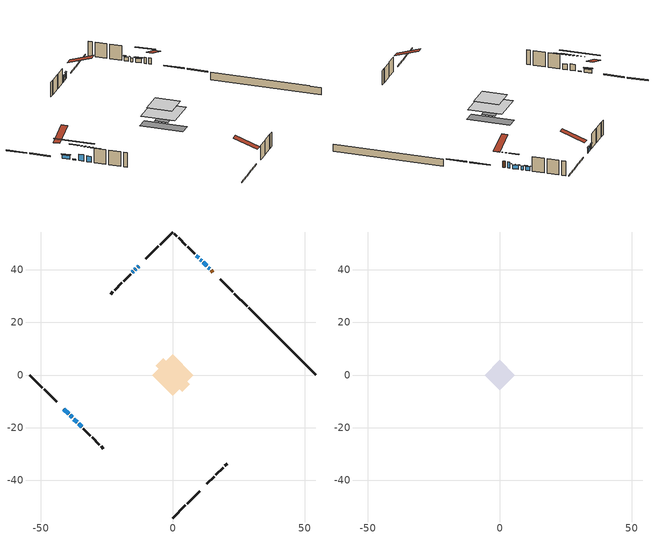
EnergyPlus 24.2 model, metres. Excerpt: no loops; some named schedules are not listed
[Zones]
conditioned space
 floor outside (Floor1 construction): -3.05,0 0,3.05 3.05,0 0,-3.05 z0.61
 floor adiabatic (AdiabaticFloorConstruction): -7.83,0 0,7.83 7.83,0 0,-7.83 z3.05
 floor foundation (Slab1 construction): -6.36,3.52 -3.52,6.36 6.36,-3.52 3.52,-6.36 z-1.83
 wall outside (RimJoist1 construction): 0,-54.26 4.77,-49.5 / -54.26,0 -49.5,-4.77 / 0,54.26 -4.77,49.5 / 28.18,26.09 23.41,30.86 z0.61:0.91
 wall outside (RimJoist2 construction): 5.43,-48.84 10.19,-44.07 / -48.84,-5.43 -44.07,-10.19 / -5.43,48.84 -10.19,44.07 / 22.75,31.51 17.98,36.28 z0.61:0.91
 wall outside (AdiabaticWallConstruction 1): 15.19,39.08 14.61,39.66 z0.61:2.64
 wall outside (AdiabaticWallConstruction): 13.95,40.31 13.52,40.74 z0.61:2.64; 12.86,41.4 11.57,42.69 / 9.83,44.44 8.96,45.3 z0.61:1.96; -12.99,41.28 -13.31,40.95 / -14.98,39.28 -15.31,38.96 z0.61:2.39; -41.28,-12.99 -39.55,-14.71 / 10.91,43.35 10.48,43.78 / -13.97,40.3 -14.33,39.94 z0.61:1.83; -38.9,-15.37 -38.17,-16.09 z0.61:0.86; -37.52,-16.75 -36.33,-17.93 z0.61:2.74; -35.68,-18.59 -34.6,-19.67 z0.61:2.52
 wall outside (Wall1 construction): 12.99,-41.28 15.69,-38.57 / -33.94,-20.32 -31.24,-23.03 / -15.97,38.3 -18.67,35.59 / 8.31,45.96 5.6,48.66 z0.61:5.49
 wall outside (Wall2 construction): 16.35,-37.92 19.09,-35.17 / -30.58,-23.69 -27.84,-26.43 / -19.33,34.94 -22.07,32.2 / 4.95,49.32 2.2,52.06 z0.61:5.49
 wall outside (Wall3 construction): 19.75,-34.52 20.64,-33.63 / -27.18,-27.08 -26.29,-27.97 / -22.72,31.54 -23.61,30.65 / 1.55,52.72 0.66,53.61 z0.61:5.49
 wall foundation (FoundationWall1 construction): 28.83,25.43,-1.83 28.83,25.43,0.61 51.72,2.54,0.61 51.72,2.54,0.54 54.26,0,0.54 54.26,0,-1.83
 window (WindowConstruction): 13.95,40.31 13.52,40.74 z0.61:2.64
 window (WindowConstruction 7): 12.86,41.4 11.57,42.69 z0.61:1.96
 window (WindowConstruction 8): -12.99,41.28 -13.31,40.95 z0.61:2.39
 window (WindowConstruction 9): -41.28,-12.99 -39.55,-14.71 z0.61:1.83
 window (WindowConstruction 10): -38.9,-15.37 -38.17,-16.09 z0.61:0.86
 window (WindowConstruction 1): 10.91,43.35 10.48,43.78 z0.61:1.83
 window (WindowConstruction 2): 9.83,44.44 8.96,45.3 z0.61:1.96
 window (WindowConstruction 3): -13.97,40.3 -14.33,39.94 z0.61:1.83
 window (WindowConstruction 4): -14.98,39.28 -15.31,38.96 z0.61:2.39
 window (WindowConstruction 5): -37.52,-16.75 -36.33,-17.93 z0.61:2.74
 window (WindowConstruction 6): -35.67,-18.59 -34.6,-19.67 z0.61:2.51
 door (Door): 15.19,39.08 14.61,39.66 z0.61:2.64
 ceiling adiabatic (AdiabaticFloorConstruction): 0,-7.83 7.83,0 0,7.83 -7.83,0 z3.05
attic - vented
 floor to conditioned space (Floor2 construction Reversed): -5.77,0 0,5.77 5.77,0 0,-5.77 z5.49
 roof outside (Roof1 construction): 12.33,-41.93,5.49 6.71,-36.32,8.13 5.23,-37.8,8.13 10.85,-43.41,5.49; -41.93,-12.33,5.49 -36.32,-6.71,8.13 -37.8,-5.23,8.13 -43.41,-10.85,5.49; -12.33,41.93,5.49 -6.71,36.32,8.13 -5.23,37.8,8.13 -10.85,43.41,5.49; 15.85,38.42,5.49 10.23,32.8,8.13 11.71,31.32,8.13 17.33,36.94,5.49
shading: 11.36,42.9 16.11,38.16 16.32,38.37 11.57,43.11 z5.69; 11.36,42.91 13.08,41.19 13.29,41.4 11.57,43.12 z2.26; -13.52,40.74 -12.78,41.49 -12.99,41.7 -13.73,40.95 z2.69; -39.34,-14.92 -41.49,-12.78 -41.7,-12.99 -39.55,-15.13 z2.13; -33.86,-20.4 -43.21,-11.06 -43.42,-11.27 -34.07,-20.61 z6.96; 10.27,43.99 11.12,43.14 11.34,43.35 10.48,44.2 z2.13; 8.75,45.51 10.04,44.23 10.25,44.44 8.96,45.72 z2.26; -14.54,39.73 -13.76,40.51 -13.97,40.72 -14.75,39.94 z2.13; -15.52,38.75 -14.77,39.49 -14.98,39.7 -15.73,38.96 z2.69; -34.17,-20.09 -39.67,-14.59 -39.89,-14.8 -34.39,-20.3 z5.79; -32.44,-21.82 -37.83,-16.43 -38.04,-16.64 -32.65,-22.04 z5.57
[Building]
Building 1: Terrain=Suburbs
[Site:Location]
Toronto City Centre_ON: Latitude {deg}=43.63; Longitude {deg}=-79.39; Time Zone {hr}=-5; Elevation {m}=77; Keep Site Location Information=Yes
[Site:GroundTemperature:Shallow]
5.01852, 3.26908, 3.12898, 3.95918, 7.29196, 10.6092, 13.4851, 15.3069, 15.4617, 13.9799, 11.1774, 7.9619
[Site:WaterMainsTemperature]
Calculation Method=Schedule; Temperature Schedule=mains temperature schedule
[Material] Roughness=Rough; Thermal Absorptance=0.9
Name | Thickness {m} | Conductivity {W/m-K} | Density {kg/m3} | Specific Heat {J/kg-K} | Solar Absorptance | Visible Absorptance
asphalt or fiberglass shingles | 0.00635 | 0.162714 | 1121.4 | 1465.45 | 0.4 | 0.4
ceiling stud and cavity | 0.1397 | 0.0798965 | 65.682 | 1177.47 | 0.7 | 0.7
concrete 4.0 in. | 0.1016 | 1.803125 | 2242.8 | 837.4 | 0.7 | 0.7
concrete 8.0 in. | 0.2032 | 1.803125 | 2242.8 | 837.4 | 0.7 | 0.7
door material | 0.04445 | 0.053851 | 512.64 | 1214.23 | 0.7 | 0.7
exterior vertical ins | 0.0460229 | 0.029427 | 32.04 | 1214.23 | 0.7 | 0.7
floor covering | 0.0127 | 0.0433444 | 54.468 | 1339.84 | 0.6 | 0.6
floor rigid ins; rim joist rigid ins | 0.051816 | 0.029427 | 32.04 | 1214.23 | 0.7 | 0.7
floor rigid ins 1; wall rigid ins | 0.512978 | 0.029427 | 32.04 | 1214.23 | 0.7 | 0.7
floor stud and cavity | 0.1397 | 0.193413 | 92.3553 | 1139.71 | 0.7 | 0.7
floor stud and cavity 1 | 0.1397 | 1.75129 | 37.0049 | 1207.88 | 0.7 | 0.7
furniture material conditioned space 1 | 0.1524 | 0.115458 | 640.8 | 1214.23 | 0.6 | 0.6
gypsum board | 0.0127 | 0.160291 | 801 | 837.4 | 0.6 | 0.6
gypsum board 1 | 0.0127 | 0.160291 | 801 | 837.4 | 0.7 | 0.7
osb sheathing 0.5 in. | 0.0127 | 0.115458 | 512.64 | 1214.23 | 0.7 | 0.7
osb sheathing 0.75 in. | 0.01905 | 0.115458 | 512.64 | 1214.23 | 0.7 | 0.7
osb sheathing 2.0 in. | 0.0508 | 0.115458 | 512.64 | 1214.23 | 0.7 | 0.7
rim joist stud and cavity | 0.0508 | 0.0405436 | 125.044 | 1163.47 | 0.6 | 0.6
rim joist stud and cavity 1 | 0.0508 | 0.0293615 | 125.044 | 1163.47 | 0.6 | 0.6
wall stud and cavity | 0.1397 | 0.0807926 | 139.0536 | 1170.24 | 0.7 | 0.7
wall stud and cavity 1 | 0.1397 | 0.0809575 | 139.0536 | 1170.24 | 0.7 | 0.7
wall stud and cavity 2 | 0.0889 | 0.380278 | 52.3479 | 1209.89 | 0.7 | 0.7
wall stud and cavity 3 | 0.0889 | 0.391764 | 83.0341 | 1211.67 | 0.7 | 0.7
wood siding | 0.0254 | 0.102417 | 544.68 | 1172.36 | 0.4 | 0.4
wood siding 1; wood siding 2; wood siding 3 | 0.0254 | 0.102417 | 544.68 | 1172.36 | 0.7 | 0.7
[WindowMaterial:SimpleGlazingSystem]
Name | U-Factor {W/m2-K} | Solar Heat Gain Coefficient
WindowMaterial | 3.27507 | 0.55
WindowMaterial 1 | 3.267689 | 0.53
WindowMaterial 2 | 3.26996 | 0.53
WindowMaterial 3 | 3.26542 | 0.5
WindowMaterial 4 | 3.2711 | 0.5
WindowMaterial 5 | 3.28927 | 0.63
WindowMaterial 6 | 3.304596 | 0.65
WindowMaterial 7 | 3.290401 | 0.56
WindowMaterial 8 | 3.114383 | 0.22
[Construction]
AdiabaticFloorConstruction: floor stud and cavity 1, floor rigid ins 1, osb sheathing 0.75 in., floor covering
AdiabaticWallConstruction: wood siding 2, wall rigid ins, wall stud and cavity 2, gypsum board
AdiabaticWallConstruction 1: wood siding 3, wall rigid ins, wall stud and cavity 2, gypsum board
Door: door material
Floor1 construction: floor stud and cavity, floor rigid ins, osb sheathing 0.75 in., floor covering
Floor2 construction Reversed: gypsum board, ceiling stud and cavity
FoundationWall1 construction: concrete 8.0 in., gypsum board 1
furniture construction conditioned space 1: furniture material conditioned space 1
PartitionWallConstruction: gypsum board, wall stud and cavity 3, gypsum board
RimJoist1 construction: wood siding 1, rim joist rigid ins, osb sheathing 2.0 in., rim joist stud and cavity
RimJoist2 construction: wood siding 1, osb sheathing 2.0 in., rim joist stud and cavity 1
Roof1 construction: asphalt or fiberglass shingles
Slab1 construction: concrete 4.0 in.
Wall1 construction: wood siding, osb sheathing 0.5 in., wall stud and cavity, gypsum board
Wall2 construction; Wall3 construction: wood siding, osb sheathing 0.5 in., wall stud and cavity 1, gypsum board
WindowConstruction: WindowMaterial
WindowConstruction 1: WindowMaterial 1
WindowConstruction 10: WindowMaterial 8
WindowConstruction 2; WindowConstruction 7: WindowMaterial 2
WindowConstruction 3: WindowMaterial 3
WindowConstruction 4; WindowConstruction 8: WindowMaterial 4
WindowConstruction 5: WindowMaterial 5
WindowConstruction 6: WindowMaterial 6
WindowConstruction 9: WindowMaterial 7
[Zone] Multiplier=1; Part of Total Floor Area=Yes
Name | Volume {m3}
attic - vented | 28.5941
conditioned space | 435.4
[Space]
Name | Zone | Volume {m3}
attic - vented 1 | attic - vented | 28.5941
conditioned space 1 | conditioned space | 435.4
[ZoneInfiltration:EffectiveLeakageArea]
infil attic - vented 1: Zone or Space=attic - vented 1; Schedule=Always On Discrete; Effective Air Leakage Area {cm2}=2800.84; Stack Coefficient=0.000184136; Wind Coefficient=9.16831e-06
[ZoneMixing]
whole house fan mix: Zone or Space=attic - vented; Schedule=Always On Continuous; Design Flow Rate Calculation Method=Flow/Zone; Design Flow Rate {m3/s}=0; Source Zone or Space=conditioned space
[SurfaceProperty:ExposedFoundationPerimeter]
Slab1: Exposed Perimeter Calculation Method=TotalExposedPerimeter; Total Exposed Perimeter {m}=35.966
[InternalMass] Zone or ZoneList=conditioned space; Space or SpaceList=conditioned space 1
Name | Construction | Surface Area {m2}
furniture mass conditioned space 1 | furniture construction conditioned space 1 | 78.8399
partition wall mass | PartitionWallConstruction | 197.1
[Lights]
interior lighting: Zone or ZoneList or Space or SpaceList=conditioned space 1; Schedule=interior lighting schedule; Design Level Calculation Method=LightingLevel; Lighting Level {W}=343.2; Return Air Fraction=0; Fraction Radiant=0.6; Fraction Visible=0.2; Fraction Replaceable=1
[People]
occupants: Zone or ZoneList or Space or SpaceList=conditioned space 1; Number of People Schedule=occupants schedule; Number of People Calculation Method=People; Number of People=3; Fraction Radiant=0.314171; Sensible Heat Fraction=0.56303; Activity Level Schedule=occupants activity schedule; Carbon Dioxide Generation Rate {m3/s-W}=0; Enable ASHRAE 55 Comfort Warnings=No; Mean Radiant Temperature Calculation Type=EnclosureAveraged
[ElectricEquipment] Zone or ZoneList or Space or SpaceList=conditioned space 1; Design Level Calculation Method=EquipmentLevel
Name | Schedule | Design Level {W} | Fraction Latent | Fraction Radiant | Fraction Lost
clothes dryer | clothes dryer schedule | 140.772 | 0.015 | 0.081 | 0.85
clothes washer | clothes washer schedule | 32.1985 | 0.03 | 0.162 | 0.7
cooking range | cooking range schedule | 215.147 | 0.08 | 0.432 | 0.2
dishwasher | dishwasher schedule | 66.8632 | 0.3 | 0.18 | 0.4
fridge | fridge schedule | 72.9452 | 0 | 0.6 | 0
mech vent bath fan 0 | mech vent bath fan 0 schedule | 50.2 | 0 | 0 | 1
mech vent bath fan 1 | mech vent bath fan 1 schedule | 50.2 | 0 | 0 | 1
mech vent bath fan 2 | mech vent bath fan 2 schedule | 50.2 | 0 | 0 | 1
mech vent bath fan 3 | mech vent bath fan 3 schedule | 50.2 | 0 | 0 | 1
mech vent house fan | mech vent house fan schedule | 0 | 0 | 0 | 1
mech vent house fan cfis | mech vent house fan cfis schedule | 0 | 0 | 0 | 0
mech vent range fan 0 | mech vent range fan 0 schedule | 57 | 0 | 0 | 1
misc plug loads | misc plug loads schedule | 494.7 | 0.045 | 0.513 | 0.1
whole house fan | Always On Discrete | 0 | 0 | 0 | 1
[OtherEquipment] Zone or ZoneList or Space or SpaceList=conditioned space 1; Design Level Calculation Method=EquipmentLevel
Name | Fuel Type | Schedule | Design Level {W} | Fraction Latent | Fraction Radiant | Fraction Lost
clothes dryer 1 | Electricity | clothes dryer schedule | 0 | 0.015 | 0.081 | 0.85
cooking range 1 | Electricity | cooking range schedule | 0 | 0.08 | 0.432 | 0.2
general water use latent | None | general water use schedule | 62.594 | 1 | 0 | 0
general water use sensible | None | general water use schedule | -61.6891 | 0 | 0.6 | 0
mech vent house fan latent load | None | Always On Discrete | 0 | 1 | 0 | 0
mech vent house fan sensible load | None | Always On Discrete | 0 | 0 | 0 | 0
water heater energy adjustment1 | NaturalGas | Always On Discrete | 0.01 | 0 | 0 | 1
[ZoneInfiltration:DesignFlowRate] Zone or ZoneList or Space or SpaceList=conditioned space 1; Schedule=Always On Discrete; Design Flow Rate Calculation Method=Flow/Zone; Design Flow Rate {m3/s}=0
infil flow; natural vent flow; whole house fan flow
[Foundation:Kiva]
Foundation Kiva 1: Initial Indoor Air Temperature {C}=18; Wall Height Above Grade {m}=0.609996; Wall Depth Below Slab {m}=0.2032; Custom Block Material Name 1=exterior vertical ins; Custom Block Depth 1 {m}=2.43998; Custom Block X Position 1 {m}=0.2159; Custom Block Z Position 1 {m}=0
[Foundation:Kiva:Settings]
Soil Conductivity {W/m-K}=0.849921; Soil Density {kg/m3}=1842.3; Soil Specific Heat {J/kg-K}=418.7; Ground Solar Absorptivity=0.9; Ground Thermal Absorptivity=0.9; Ground Surface Roughness {m}=0.03; Far-Field Width {m}=40; Deep-Ground Boundary Condition=ZeroFlux; Deep-Ground Depth {m}=40; Minimum Cell Dimension {m}=0.2; Maximum Cell Growth Coefficient=3; Simulation Timestep=Timestep
[Exterior:Lights]
exterior lighting: Schedule=exterior lighting schedule; Design Level {W}=75.6
[Schedule:Constant]
Name | Hourly Value
Always On Continuous; mech vent house fan schedule; mech vent house fan cfis schedule; Always On Discrete | 1
occupants activity schedule | 117.228
fridge schedule | 0
[Schedule:Week:Daily]
interior lighting schedule Week Rule - Jan1-Jan27: interior lighting schedule day, interior lighting schedule day, interior lighting schedule day, interior lighting schedule day, interior lighting schedule day, interior lighting schedule day, interior lighting schedule day, interior lighting schedule default day, interior lighting schedule default day, interior lighting schedule default day, interior lighting schedule default day, interior lighting schedule default day
interior lighting schedule Week Rule - Jan28-Feb3: interior lighting schedule day, interior lighting schedule day, interior lighting schedule day, interior lighting schedule day, interior lighting schedule day 1, interior lighting schedule day 1, interior lighting schedule day 1, interior lighting schedule default day, interior lighting schedule default day, interior lighting schedule default day, interior lighting schedule default day, interior lighting schedule default day
interior lighting schedule Week Rule - Feb4-Feb24: interior lighting schedule day 1, interior lighting schedule day 1, interior lighting schedule day 1, interior lighting schedule day 1, interior lighting schedule day 1, interior lighting schedule day 1, interior lighting schedule day 1, interior lighting schedule default day, interior lighting schedule default day, interior lighting schedule default day, interior lighting schedule default day, interior lighting schedule default day
interior lighting schedule Week Rule - Feb25-Mar3: interior lighting schedule day 1, interior lighting schedule day 1, interior lighting schedule day 1, interior lighting schedule day 1, interior lighting schedule day 2, interior lighting schedule day 2, interior lighting schedule day 2, interior lighting schedule default day, interior lighting schedule default day, interior lighting schedule default day, interior lighting schedule default day, interior lighting schedule default day
interior lighting schedule Week Rule - Mar4-Mar31: interior lighting schedule day 2, interior lighting schedule day 2, interior lighting schedule day 2, interior lighting schedule day 2, interior lighting schedule day 2, interior lighting schedule day 2, interior lighting schedule day 2, interior lighting schedule default day, interior lighting schedule default day, interior lighting schedule default day, interior lighting schedule default day, interior lighting schedule default day
interior lighting schedule Week Rule - Apr1-Apr28: interior lighting schedule day 3, interior lighting schedule day 3, interior lighting schedule day 3, interior lighting schedule day 3, interior lighting schedule day 3, interior lighting schedule day 3, interior lighting schedule day 3, interior lighting schedule default day, interior lighting schedule default day, interior lighting schedule default day, interior lighting schedule default day, interior lighting schedule default day
interior lighting schedule Week Rule - Apr29-May5: interior lighting schedule day 3, interior lighting schedule day 3, interior lighting schedule day 4, interior lighting schedule day 4, interior lighting schedule day 4, interior lighting schedule day 4, interior lighting schedule day 4, interior lighting schedule default day, interior lighting schedule default day, interior lighting schedule default day, interior lighting schedule default day, interior lighting schedule default day
interior lighting schedule Week Rule - May6-May26: interior lighting schedule day 4, interior lighting schedule day 4, interior lighting schedule day 4, interior lighting schedule day 4, interior lighting schedule day 4, interior lighting schedule day 4, interior lighting schedule day 4, interior lighting schedule default day, interior lighting schedule default day, interior lighting schedule default day, interior lighting schedule default day, interior lighting schedule default day
interior lighting schedule Week Rule - May27-Jun2: interior lighting schedule day 4, interior lighting schedule day 4, interior lighting schedule day 4, interior lighting schedule day 4, interior lighting schedule day 4, interior lighting schedule day 5, interior lighting schedule day 5, interior lighting schedule default day, interior lighting schedule default day, interior lighting schedule default day, interior lighting schedule default day, interior lighting schedule default day
interior lighting schedule Week Rule - Jun3-Jun30: interior lighting schedule day 5, interior lighting schedule day 5, interior lighting schedule day 5, interior lighting schedule day 5, interior lighting schedule day 5, interior lighting schedule day 5, interior lighting schedule day 5, interior lighting schedule default day, interior lighting schedule default day, interior lighting schedule default day, interior lighting schedule default day, interior lighting schedule default day
interior lighting schedule Week Rule - Jul1-Jul28: interior lighting schedule day 6, interior lighting schedule day 6, interior lighting schedule day 6, interior lighting schedule day 6, interior lighting schedule day 6, interior lighting schedule day 6, interior lighting schedule day 6, interior lighting schedule default day, interior lighting schedule default day, interior lighting schedule default day, interior lighting schedule default day, interior lighting schedule default day
interior lighting schedule Week Rule - Jul29-Aug4: interior lighting schedule day 6, interior lighting schedule day 6, interior lighting schedule day 6, interior lighting schedule day 7, interior lighting schedule day 7, interior lighting schedule day 7, interior lighting schedule day 7, interior lighting schedule default day, interior lighting schedule default day, interior lighting schedule default day, interior lighting schedule default day, interior lighting schedule default day
interior lighting schedule Week Rule - Aug5-Aug25: interior lighting schedule day 7, interior lighting schedule day 7, interior lighting schedule day 7, interior lighting schedule day 7, interior lighting schedule day 7, interior lighting schedule day 7, interior lighting schedule day 7, interior lighting schedule default day, interior lighting schedule default day, interior lighting schedule default day, interior lighting schedule default day, interior lighting schedule default day
interior lighting schedule Week Rule - Aug26-Sep1: interior lighting schedule day 7, interior lighting schedule day 7, interior lighting schedule day 7, interior lighting schedule day 7, interior lighting schedule day 7, interior lighting schedule day 7, interior lighting schedule day 8, interior lighting schedule default day, interior lighting schedule default day, interior lighting schedule default day, interior lighting schedule default day, interior lighting schedule default day
interior lighting schedule Week Rule - Sep2-Sep29: interior lighting schedule day 8, interior lighting schedule day 8, interior lighting schedule day 8, interior lighting schedule day 8, interior lighting schedule day 8, interior lighting schedule day 8, interior lighting schedule day 8, interior lighting schedule default day, interior lighting schedule default day, interior lighting schedule default day, interior lighting schedule default day, interior lighting schedule default day
interior lighting schedule Week Rule - Sep30-Oct6: interior lighting schedule day 8, interior lighting schedule day 9, interior lighting schedule day 9, interior lighting schedule day 9, interior lighting schedule day 9, interior lighting schedule day 9, interior lighting schedule day 9, interior lighting schedule default day, interior lighting schedule default day, interior lighting schedule default day, interior lighting schedule default day, interior lighting schedule default day
interior lighting schedule Week Rule - Oct7-Oct27: interior lighting schedule day 9, interior lighting schedule day 9, interior lighting schedule day 9, interior lighting schedule day 9, interior lighting schedule day 9, interior lighting schedule day 9, interior lighting schedule day 9, interior lighting schedule default day, interior lighting schedule default day, interior lighting schedule default day, interior lighting schedule default day, interior lighting schedule default day
interior lighting schedule Week Rule - Oct28-Nov3: interior lighting schedule day 9, interior lighting schedule day 9, interior lighting schedule day 9, interior lighting schedule day 9, interior lighting schedule day 10, interior lighting schedule day 10, interior lighting schedule day 10, interior lighting schedule default day, interior lighting schedule default day, interior lighting schedule default day, interior lighting schedule default day, interior lighting schedule default day
interior lighting schedule Week Rule - Nov4-Nov24: interior lighting schedule day 10, interior lighting schedule day 10, interior lighting schedule day 10, interior lighting schedule day 10, interior lighting schedule day 10, interior lighting schedule day 10, interior lighting schedule day 10, interior lighting schedule default day, interior lighting schedule default day, interior lighting schedule default day, interior lighting schedule default day, interior lighting schedule default day
interior lighting schedule Week Rule - Nov25-Dec1: interior lighting schedule day 10, interior lighting schedule day 10, interior lighting schedule day 10, interior lighting schedule day 10, interior lighting schedule day 10, interior lighting schedule day 10, interior lighting schedule day 11, interior lighting schedule default day, interior lighting schedule default day, interior lighting schedule default day, interior lighting schedule default day, interior lighting schedule default day
interior lighting schedule Week Rule - Dec2-Dec31: interior lighting schedule day 11, interior lighting schedule day 11, interior lighting schedule day 11, interior lighting schedule day 11, interior lighting schedule day 11, interior lighting schedule day 11, interior lighting schedule day 11, interior lighting schedule default day, interior lighting schedule default day, interior lighting schedule default day, interior lighting schedule default day, interior lighting schedule default day
occupants schedule Week Rule - Jan1-Dec31: occupants schedule day, occupants schedule day, occupants schedule day, occupants schedule day, occupants schedule day, occupants schedule day, occupants schedule day, occupants schedule default day, occupants schedule default day, occupants schedule default day, occupants schedule default day, occupants schedule default day
clothes dryer schedule Week Rule - Jan1-Dec31: clothes dryer schedule day, clothes dryer schedule day, clothes dryer schedule day, clothes dryer schedule day, clothes dryer schedule day, clothes dryer schedule day, clothes dryer schedule day, clothes dryer schedule default day, clothes dryer schedule default day, clothes dryer schedule default day, clothes dryer schedule default day, clothes dryer schedule default day
clothes washer schedule Week Rule - Jan1-Dec31: clothes washer schedule day, clothes washer schedule day, clothes washer schedule day, clothes washer schedule day, clothes washer schedule day, clothes washer schedule day, clothes washer schedule day, clothes washer schedule default day, clothes washer schedule default day, clothes washer schedule default day, clothes washer schedule default day, clothes washer schedule default day
cooking range schedule Week Rule - Jan1-Dec31: cooking range schedule day, cooking range schedule day, cooking range schedule day, cooking range schedule day, cooking range schedule day, cooking range schedule day, cooking range schedule day, cooking range schedule default day, cooking range schedule default day, cooking range schedule default day, cooking range schedule default day, cooking range schedule default day
dishwasher schedule Week Rule - Jan1-Dec31: dishwasher schedule day, dishwasher schedule day, dishwasher schedule day, dishwasher schedule day, dishwasher schedule day, dishwasher schedule day, dishwasher schedule day, dishwasher schedule default day, dishwasher schedule default day, dishwasher schedule default day, dishwasher schedule default day, dishwasher schedule default day
mech vent bath fan 0 schedule Week Rule - Jan1-Dec31: mech vent bath fan 0 schedule day, mech vent bath fan 0 schedule day, mech vent bath fan 0 schedule day, mech vent bath fan 0 schedule day, mech vent bath fan 0 schedule day, mech vent bath fan 0 schedule day, mech vent bath fan 0 schedule day, mech vent bath fan 0 schedule default day, mech vent bath fan 0 schedule default day, mech vent bath fan 0 schedule default day, mech vent bath fan 0 schedule default day, mech vent bath fan 0 schedule default day
mech vent bath fan 1 schedule Week Rule - Jan1-Dec31: mech vent bath fan 1 schedule day, mech vent bath fan 1 schedule day, mech vent bath fan 1 schedule day, mech vent bath fan 1 schedule day, mech vent bath fan 1 schedule day, mech vent bath fan 1 schedule day, mech vent bath fan 1 schedule day, mech vent bath fan 1 schedule default day, mech vent bath fan 1 schedule default day, mech vent bath fan 1 schedule default day, mech vent bath fan 1 schedule default day, mech vent bath fan 1 schedule default day
mech vent bath fan 2 schedule Week Rule - Jan1-Dec31: mech vent bath fan 2 schedule day, mech vent bath fan 2 schedule day, mech vent bath fan 2 schedule day, mech vent bath fan 2 schedule day, mech vent bath fan 2 schedule day, mech vent bath fan 2 schedule day, mech vent bath fan 2 schedule day, mech vent bath fan 2 schedule default day, mech vent bath fan 2 schedule default day, mech vent bath fan 2 schedule default day, mech vent bath fan 2 schedule default day, mech vent bath fan 2 schedule default day
mech vent bath fan 3 schedule Week Rule - Jan1-Dec31: mech vent bath fan 3 schedule day, mech vent bath fan 3 schedule day, mech vent bath fan 3 schedule day, mech vent bath fan 3 schedule day, mech vent bath fan 3 schedule day, mech vent bath fan 3 schedule day, mech vent bath fan 3 schedule day, mech vent bath fan 3 schedule default day, mech vent bath fan 3 schedule default day, mech vent bath fan 3 schedule default day, mech vent bath fan 3 schedule default day, mech vent bath fan 3 schedule default day
mech vent range fan 0 schedule Week Rule - Jan1-Dec31: mech vent range fan 0 schedule day, mech vent range fan 0 schedule day, mech vent range fan 0 schedule day, mech vent range fan 0 schedule day, mech vent range fan 0 schedule day, mech vent range fan 0 schedule day, mech vent range fan 0 schedule day, mech vent range fan 0 schedule default day, mech vent range fan 0 schedule default day, mech vent range fan 0 schedule default day, mech vent range fan 0 schedule default day, mech vent range fan 0 schedule default day
misc plug loads schedule Week Rule - Jan1-Dec31: misc plug loads schedule day, misc plug loads schedule day, misc plug loads schedule day, misc plug loads schedule day, misc plug loads schedule day, misc plug loads schedule day, misc plug loads schedule day, misc plug loads schedule default day, misc plug loads schedule default day, misc plug loads schedule default day, misc plug loads schedule default day, misc plug loads schedule default day
general water use schedule Week Rule - Jan1-Dec31: general water use schedule day, general water use schedule day, general water use schedule day, general water use schedule day, general water use schedule day, general water use schedule day, general water use schedule day, general water use schedule default day, general water use schedule default day, general water use schedule default day, general water use schedule default day, general water use schedule default day
exterior lighting schedule Week Rule - Jan1-Jan27: exterior lighting schedule day, exterior lighting schedule day, exterior lighting schedule day, exterior lighting schedule day, exterior lighting schedule day, exterior lighting schedule day, exterior lighting schedule day, exterior lighting schedule default day, exterior lighting schedule default day, exterior lighting schedule default day, exterior lighting schedule default day, exterior lighting schedule default day
exterior lighting schedule Week Rule - Jan28-Feb3: exterior lighting schedule day, exterior lighting schedule day, exterior lighting schedule day, exterior lighting schedule day, exterior lighting schedule day 1, exterior lighting schedule day 1, exterior lighting schedule day 1, exterior lighting schedule default day, exterior lighting schedule default day, exterior lighting schedule default day, exterior lighting schedule default day, exterior lighting schedule default day
exterior lighting schedule Week Rule - Feb4-Feb24: exterior lighting schedule day 1, exterior lighting schedule day 1, exterior lighting schedule day 1, exterior lighting schedule day 1, exterior lighting schedule day 1, exterior lighting schedule day 1, exterior lighting schedule day 1, exterior lighting schedule default day, exterior lighting schedule default day, exterior lighting schedule default day, exterior lighting schedule default day, exterior lighting schedule default day
exterior lighting schedule Week Rule - Feb25-Mar3: exterior lighting schedule day 1, exterior lighting schedule day 1, exterior lighting schedule day 1, exterior lighting schedule day 1, exterior lighting schedule day 2, exterior lighting schedule day 2, exterior lighting schedule day 2, exterior lighting schedule default day, exterior lighting schedule default day, exterior lighting schedule default day, exterior lighting schedule default day, exterior lighting schedule default day
exterior lighting schedule Week Rule - Mar4-Mar31: exterior lighting schedule day 2, exterior lighting schedule day 2, exterior lighting schedule day 2, exterior lighting schedule day 2, exterior lighting schedule day 2, exterior lighting schedule day 2, exterior lighting schedule day 2, exterior lighting schedule default day, exterior lighting schedule default day, exterior lighting schedule default day, exterior lighting schedule default day, exterior lighting schedule default day
exterior lighting schedule Week Rule - Apr1-Apr28: exterior lighting schedule day 3, exterior lighting schedule day 3, exterior lighting schedule day 3, exterior lighting schedule day 3, exterior lighting schedule day 3, exterior lighting schedule day 3, exterior lighting schedule day 3, exterior lighting schedule default day, exterior lighting schedule default day, exterior lighting schedule default day, exterior lighting schedule default day, exterior lighting schedule default day
exterior lighting schedule Week Rule - Apr29-May5: exterior lighting schedule day 3, exterior lighting schedule day 3, exterior lighting schedule day 4, exterior lighting schedule day 4, exterior lighting schedule day 4, exterior lighting schedule day 4, exterior lighting schedule day 4, exterior lighting schedule default day, exterior lighting schedule default day, exterior lighting schedule default day, exterior lighting schedule default day, exterior lighting schedule default day
exterior lighting schedule Week Rule - May6-May26: exterior lighting schedule day 4, exterior lighting schedule day 4, exterior lighting schedule day 4, exterior lighting schedule day 4, exterior lighting schedule day 4, exterior lighting schedule day 4, exterior lighting schedule day 4, exterior lighting schedule default day, exterior lighting schedule default day, exterior lighting schedule default day, exterior lighting schedule default day, exterior lighting schedule default day
exterior lighting schedule Week Rule - May27-Jun2: exterior lighting schedule day 4, exterior lighting schedule day 4, exterior lighting schedule day 4, exterior lighting schedule day 4, exterior lighting schedule day 4, exterior lighting schedule day 5, exterior lighting schedule day 5, exterior lighting schedule default day, exterior lighting schedule default day, exterior lighting schedule default day, exterior lighting schedule default day, exterior lighting schedule default day
exterior lighting schedule Week Rule - Jun3-Jun30: exterior lighting schedule day 5, exterior lighting schedule day 5, exterior lighting schedule day 5, exterior lighting schedule day 5, exterior lighting schedule day 5, exterior lighting schedule day 5, exterior lighting schedule day 5, exterior lighting schedule default day, exterior lighting schedule default day, exterior lighting schedule default day, exterior lighting schedule default day, exterior lighting schedule default day
exterior lighting schedule Week Rule - Jul1-Jul28: exterior lighting schedule day 6, exterior lighting schedule day 6, exterior lighting schedule day 6, exterior lighting schedule day 6, exterior lighting schedule day 6, exterior lighting schedule day 6, exterior lighting schedule day 6, exterior lighting schedule default day, exterior lighting schedule default day, exterior lighting schedule default day, exterior lighting schedule default day, exterior lighting schedule default day
exterior lighting schedule Week Rule - Jul29-Aug4: exterior lighting schedule day 6, exterior lighting schedule day 6, exterior lighting schedule day 6, exterior lighting schedule day 7, exterior lighting schedule day 7, exterior lighting schedule day 7, exterior lighting schedule day 7, exterior lighting schedule default day, exterior lighting schedule default day, exterior lighting schedule default day, exterior lighting schedule default day, exterior lighting schedule default day
exterior lighting schedule Week Rule - Aug5-Aug25: exterior lighting schedule day 7, exterior lighting schedule day 7, exterior lighting schedule day 7, exterior lighting schedule day 7, exterior lighting schedule day 7, exterior lighting schedule day 7, exterior lighting schedule day 7, exterior lighting schedule default day, exterior lighting schedule default day, exterior lighting schedule default day, exterior lighting schedule default day, exterior lighting schedule default day
exterior lighting schedule Week Rule - Aug26-Sep1: exterior lighting schedule day 7, exterior lighting schedule day 7, exterior lighting schedule day 7, exterior lighting schedule day 7, exterior lighting schedule day 7, exterior lighting schedule day 7, exterior lighting schedule day 8, exterior lighting schedule default day, exterior lighting schedule default day, exterior lighting schedule default day, exterior lighting schedule default day, exterior lighting schedule default day
[Schedule:Year]
interior lighting schedule: interior lighting schedule Week Rule - Jan1-Jan27, 1, 1, 1, 27, interior lighting schedule Week Rule - Jan28-Feb3, 1, 28, 2, 3, interior lighting schedule Week Rule - Feb4-Feb24, 2, 4, 2, 24, interior lighting schedule Week Rule - Feb25-Mar3, 2, 25, 3, 3, interior lighting schedule Week Rule - Mar4-Mar31, 3, 4, 3, 31, interior lighting schedule Week Rule - Apr1-Apr28, 4, 1, 4, 28, interior lighting schedule Week Rule - Apr29-May5, 4, 29, 5, 5, interior lighting schedule Week Rule - May6-May26, 5, 6, 5, 26, interior lighting schedule Week Rule - May27-Jun2, 5, 27, 6, 2, interior lighting schedule Week Rule - Jun3-Jun30, 6, 3, 6, 30, interior lighting schedule Week Rule - Jul1-Jul28, 7, 1, 7, 28, interior lighting schedule Week Rule - Jul29-Aug4, 7, 29, 8, 4, interior lighting schedule Week Rule - Aug5-Aug25, 8, 5, 8, 25, interior lighting schedule Week Rule - Aug26-Sep1, 8, 26, 9, 1, interior lighting schedule Week Rule - Sep2-Sep29, 9, 2, 9, 29, interior lighting schedule Week Rule - Sep30-Oct6, 9, 30, 10, 6, interior lighting schedule Week Rule - Oct7-Oct27, 10, 7, 10, 27, interior lighting schedule Week Rule - Oct28-Nov3, 10, 28, 11, 3, interior lighting schedule Week Rule - Nov4-Nov24, 11, 4, 11, 24, interior lighting schedule Week Rule - Nov25-Dec1, 11, 25, 12, 1, interior lighting schedule Week Rule - Dec2-Dec31, 12, 2, 12, 31
occupants schedule: occupants schedule Week Rule - Jan1-Dec31, 1, 1, 12, 31
clothes dryer schedule: clothes dryer schedule Week Rule - Jan1-Dec31, 1, 1, 12, 31
clothes washer schedule: clothes washer schedule Week Rule - Jan1-Dec31, 1, 1, 12, 31
cooking range schedule: cooking range schedule Week Rule - Jan1-Dec31, 1, 1, 12, 31
dishwasher schedule: dishwasher schedule Week Rule - Jan1-Dec31, 1, 1, 12, 31
mech vent bath fan 0 schedule: mech vent bath fan 0 schedule Week Rule - Jan1-Dec31, 1, 1, 12, 31
mech vent bath fan 1 schedule: mech vent bath fan 1 schedule Week Rule - Jan1-Dec31, 1, 1, 12, 31
mech vent bath fan 2 schedule: mech vent bath fan 2 schedule Week Rule - Jan1-Dec31, 1, 1, 12, 31
mech vent bath fan 3 schedule: mech vent bath fan 3 schedule Week Rule - Jan1-Dec31, 1, 1, 12, 31
mech vent range fan 0 schedule: mech vent range fan 0 schedule Week Rule - Jan1-Dec31, 1, 1, 12, 31
misc plug loads schedule: misc plug loads schedule Week Rule - Jan1-Dec31, 1, 1, 12, 31
general water use schedule: general water use schedule Week Rule - Jan1-Dec31, 1, 1, 12, 31
exterior lighting schedule: exterior lighting schedule Week Rule - Jan1-Jan27, 1, 1, 1, 27, exterior lighting schedule Week Rule - Jan28-Feb3, 1, 28, 2, 3, exterior lighting schedule Week Rule - Feb4-Feb24, 2, 4, 2, 24, exterior lighting schedule Week Rule - Feb25-Mar3, 2, 25, 3, 3, exterior lighting schedule Week Rule - Mar4-Mar31, 3, 4, 3, 31, exterior lighting schedule Week Rule - Apr1-Apr28, 4, 1, 4, 28, exterior lighting schedule Week Rule - Apr29-May5, 4, 29, 5, 5, exterior lighting schedule Week Rule - May6-May26, 5, 6, 5, 26, exterior lighting schedule Week Rule - May27-Jun2, 5, 27, 6, 2, exterior lighting schedule Week Rule - Jun3-Jun30, 6, 3, 6, 30, exterior lighting schedule Week Rule - Jul1-Jul28, 7, 1, 7, 28, exterior lighting schedule Week Rule - Jul29-Aug4, 7, 29, 8, 4, exterior lighting schedule Week Rule - Aug5-Aug25, 8, 5, 8, 25, exterior lighting schedule Week Rule - Aug26-Sep1, 8, 26, 9, 1, exterior lighting schedule Week Rule - Sep2-Sep29, 9, 2, 9, 29, exterior lighting schedule Week Rule - Sep30-Oct6, 9, 30, 10, 6, exterior lighting schedule Week Rule - Oct7-Oct27, 10, 7, 10, 27, exterior lighting schedule Week Rule - Oct28-Nov3, 10, 28, 11, 3, exterior lighting schedule Week Rule - Nov4-Nov24, 11, 4, 11, 24, exterior lighting schedule Week Rule - Nov25-Dec1, 11, 25, 12, 1, exterior lighting schedule Week Rule - Dec2-Dec31, 12, 2, 12, 31
[Schedule:Compact]
mains temperature schedule: Through: 01/01, For: AllDays, Until: 24:00, 8.80333, Through: 01/02, For: AllDays, Until: 24:00, 8.74333, Through: 01/03, For: AllDays, Until: 24:00, 8.68389, Through: 01/04, For: AllDays, Until: 24:00, 8.62611, Through: 01/05, For: AllDays, Until: 24:00, 8.56944, Through: 01/06, For: AllDays, Until: 24:00, 8.51389, Through: 01/07, For: AllDays, Until: 24:00, 8.45944, Through: 01/08, For: AllDays, Until: 24:00, 8.40611, Through: 01/09, For: AllDays, Until: 24:00, 8.35389, Through: 01/10, For: AllDays, Until: 24:00, 8.30278, Through: 01/11, For: AllDays, Until: 24:00, 8.25333, Through: 01/12, For: AllDays, Until: 24:00, 8.205, Through: 01/13, For: AllDays, Until: 24:00, 8.15778, Through: 01/14, For: AllDays, Until: 24:00, 8.11222, Through: 01/15, For: AllDays, Until: 24:00, 8.06778, Through: 01/16, For: AllDays, Until: 24:00, 8.02444, Through: 01/17, For: AllDays, Until: 24:00, 7.98222, Through: 01/18, For: AllDays, Until: 24:00, 7.94167, Through: 01/19, For: AllDays, Until: 24:00, 7.90222, Through: 01/20, For: AllDays, Until: 24:00, 7.86444, Through: 01/21, For: AllDays, Until: 24:00, 7.82778, Through: 01/22, For: AllDays, Until: 24:00, 7.79278, Through: 01/23, For: AllDays, Until: 24:00, 7.75889, Through: 01/24, For: AllDays, Until: 24:00, 7.72667, Through: 01/25, For: AllDays, Until: 24:00, 7.69556, Through: 01/26, For: AllDays, Until: 24:00, 7.66611, Through: 01/27, For: AllDays, Until: 24:00, 7.63778, Through: 01/28, For: AllDays, Until: 24:00, 7.61111, Through: 01/29, For: AllDays, Until: 24:00, 7.58556, Through: 01/30, For: AllDays, Until: 24:00, 7.56167, Through: 01/31, For: AllDays, Until: 24:00, 7.53944, Through: 02/01, For: AllDays, Until: 24:00, 7.51833, Through: 02/02, For: AllDays, Until: 24:00, 7.49889, Through: 02/03, For: AllDays, Until: 24:00, 7.48111, Through: 02/04, For: AllDays, Until: 24:00, 7.46444, Through: 02/05, For: AllDays, Until: 24:00, 7.44944, Through: 02/06, For: AllDays, Until: 24:00, 7.43556, Through: 02/07, For: AllDays, Until: 24:00, 7.42333, Through: 02/08, For: AllDays, Until: 24:00, 7.41278, Through: 02/09, For: AllDays, Until: 24:00, 7.40389, Through: 02/10, For: AllDays, Until: 24:00, 7.39611, Through: 02/11, For: AllDays, Until: 24:00, 7.39, Through: 02/12, For: AllDays, Until: 24:00, 7.38556, Through: 02/13, For: AllDays, Until: 24:00, 7.38222, Through: 02/14, For: AllDays, Until: 24:00, 7.38056, Through: 02/15, For: AllDays, Until: 24:00, 7.38056, Through: 02/16, For: AllDays, Until: 24:00, 7.38222, Through: 02/17, For: AllDays, Until: 24:00, 7.385, Through: 02/18, For: AllDays, Until: 24:00, 7.38944, Through: 02/19, For: AllDays, Until: 24:00, 7.395, Through: 02/20, For: AllDays, Until: 24:00, 7.40278, Through: 02/21, For: AllDays, Until: 24:00, 7.41167, Through: 02/22, For: AllDays, Until: 24:00, 7.42222, Through: 02/23, For: AllDays, Until: 24:00, 7.43389, Through: 02/24, For: AllDays, Until: 24:00, 7.44722, Through: 02/25, For: AllDays, Until: 24:00, 7.46222, Through: 02/26, For: AllDays, Until: 24:00, 7.47833, Through: 02/27, For: AllDays, Until: 24:00, 7.49611, Through: 02/28, For: AllDays, Until: 24:00, 7.51556, Through: 03/01, For: AllDays, Until: 24:00, 7.53667, Through: 03/02, For: AllDays, Until: 24:00, 7.55889, Through: 03/03, For: AllDays, Until: 24:00, 7.58222, Through: 03/04, For: AllDays, Until: 24:00, 7.60722, Through: 03/05, For: AllDays, Until: 24:00, 7.63389, Through: 03/06, For: AllDays, Until: 24:00, 7.66222, Through: 03/07, For: AllDays, Until: 24:00, 7.69111, Through: 03/08, For: AllDays, Until: 24:00, 7.72222, Through: 03/09, For: AllDays, Until: 24:00, 7.75444, Through: 03/10, For: AllDays, Until: 24:00, 7.78778, Through: 03/11, For: AllDays, Until: 24:00, 7.82278, Through: 03/12, For: AllDays, Until: 24:00, 7.85944, Through: 03/13, For: AllDays, Until: 24:00, 7.89722, Through: 03/14, For: AllDays, Until: 24:00, 7.93611, Through: 03/15, For: AllDays, Until: 24:00, 7.97667, Through: 03/16, For: AllDays, Until: 24:00, 8.01833, Through: 03/17, For: AllDays, Until: 24:00, 8.06167, Through: 03/18, For: AllDays, Until: 24:00, 8.10611, Through: 03/19, For: AllDays, Until: 24:00, 8.15167, Through: 03/20, For: AllDays, Until: 24:00, 8.19833, Through: 03/21, For: AllDays, Until: 24:00, 8.24667, Through: 03/22, For: AllDays, Until: 24:00, 8.29611, Through: 03/23, For: AllDays, Until: 24:00, 8.34667, Through: 03/24, For: AllDays, Until: 24:00, 8.39889, Through: 03/25, For: AllDays, Until: 24:00, 8.45167, Through: 03/26, For: AllDays, Until: 24:00, 8.50611, Through: 03/27, For: AllDays, Until: 24:00, 8.56167, Through: 03/28, For: AllDays, Until: 24:00, 8.61833, Through: 03/29, For: AllDays, Until: 24:00, 8.67611, Through: 03/30, For: AllDays, Until: 24:00, 8.735, Through: 03/31, For: AllDays, Until: 24:00, 8.795, Through: 04/01, For: AllDays, Until: 24:00, 8.85611, Through: 04/02, For: AllDays, Until: 24:00, 8.91833, Through: 04/03, For: AllDays, Until: 24:00, 8.98167, Through: 04/04, For: AllDays, Until: 24:00, 9.04556, Through: 04/05, For: AllDays, Until: 24:00, 9.11111, Through: 04/06, For: AllDays, Until: 24:00, 9.17722, Through: 04/07, For: AllDays, Until: 24:00, 9.24444, Through: 04/08, For: AllDays, Until: 24:00, 9.31222, Through: 04/09, For: AllDays, Until: 24:00, 9.38167, Through: 04/10, For: AllDays, Until: 24:00, 9.45167, Through: 04/11, For: AllDays, Until: 24:00, 9.52222, Through: 04/12, For: AllDays, Until: 24:00, 9.59444, Through: 04/13, For: AllDays, Until: 24:00, 9.66667, Through: 04/14, For: AllDays, Until: 24:00, 9.74, Through: 04/15, For: AllDays, Until: 24:00, 9.81444, Through: 04/16, For: AllDays, Until: 24:00, 9.88944, Through: 04/17, For: AllDays, Until: 24:00, 9.96556, Through: 04/18, For: AllDays, Until: 24:00, 10.0417, Through: 04/19, For: AllDays, Until: 24:00, 10.1189, Through: 04/20, For: AllDays, Until: 24:00, 10.1972, Through: 04/21, For: AllDays, Until: 24:00, 10.2756, Through: 04/22, For: AllDays, Until: 24:00, 10.355, Through: 04/23, For: AllDays, Until: 24:00, 10.435, Through: 04/24, For: AllDays, Until: 24:00, 10.515, Through: 04/25, For: AllDays, Until: 24:00, 10.5961, Through: 04/26, For: AllDays, Until: 24:00, 10.6778, Through: 04/27, For: AllDays, Until: 24:00, 10.76, Through: 04/28, For: AllDays, Until: 24:00, 10.8428, Through: 04/29, For: AllDays, Until: 24:00, 10.9261, Through: 04/30, For: AllDays, Until: 24:00, 11.0094, Through: 05/01, For: AllDays, Until: 24:00, 11.0933, Through: 05/02, For: AllDays, Until: 24:00, 11.1778, Through: 05/03, For: AllDays, Until: 24:00, 11.2628, Through: 05/04, For: AllDays, Until: 24:00, 11.3478, Through: 05/05, For: AllDays, Until: 24:00, 11.4333, Through: 05/06, For: AllDays, Until: 24:00, 11.5189, Through: 05/07, For: AllDays, Until: 24:00, 11.605, Through: 05/08, For: AllDays, Until: 24:00, 11.6917, Through: 05/09, For: AllDays, Until: 24:00, 11.7778, Through: 05/10, For: AllDays, Until: 24:00, 11.865, Through: 05/11, For: AllDays, Until: 24:00, 11.9517, Through: 05/12, For: AllDays, Until: 24:00, 12.0389, Through: 05/13, For: AllDays, Until: 24:00, 12.1261, Through: 05/14, For: AllDays, Until: 24:00, 12.2133, Through: 05/15, For: AllDays, Until: 24:00, 12.3006, Through: 05/16, For: AllDays, Until: 24:00, 12.3883, Through: 05/17, For: AllDays, Until: 24:00, 12.4756, Through: 05/18, For: AllDays, Until: 24:00, 12.5628, Through: 05/19, For: AllDays, Until: 24:00, 12.6506, Through: 05/20, For: AllDays, Until: 24:00, 12.7378, Through: 05/21, For: AllDays, Until: 24:00, 12.825, Through: 05/22, For: AllDays, Until: 24:00, 12.9122, Through: 05/23, For: AllDays, Until: 24:00, 12.9994, Through: 05/24, For: AllDays, Until: 24:00, 13.0861, Through: 05/25, For: AllDays, Until: 24:00, 13.1728, Through: 05/26, For: AllDays, Until: 24:00, 13.2594, Through: 05/27, For: AllDays, Until: 24:00, 13.3456, Through: 05/28, For: AllDays, Until: 24:00, 13.4317, Through: 05/29, For: AllDays, Until: 24:00, 13.5172, Through: 05/30, For: AllDays, Until: 24:00, 13.6028, Through: 05/31, For: AllDays, Until: 24:00, 13.6878, Through: 06/01, For: AllDays, Until: 24:00, 13.7722, Through: 06/02, For: AllDays, Until: 24:00, 13.8567, Through: 06/03, For: AllDays, Until: 24:00, 13.9406, Through: 06/04, For: AllDays, Until: 24:00, 14.0239, Through: 06/05, For: AllDays, Until: 24:00, 14.1067, Through: 06/06, For: AllDays, Until: 24:00, 14.1894, Through: 06/07, For: AllDays, Until: 24:00, 14.2711, Through: 06/08, For: AllDays, Until: 24:00, 14.3528, Through: 06/09, For: AllDays, Until: 24:00, 14.4339, Through: 06/10, For: AllDays, Until: 24:00, 14.5139, Through: 06/11, For: AllDays, Until: 24:00, 14.5939, Through: 06/12, For: AllDays, Until: 24:00, 14.6728, Through: 06/13, For: AllDays, Until: 24:00, 14.7511, Through: 06/14, For: AllDays, Until: 24:00, 14.8289, Through: 06/15, For: AllDays, Until: 24:00, 14.9061, Through: 06/16, For: AllDays, Until: 24:00, 14.9822, Through: 06/17, For: AllDays, Until: 24:00, 15.0578, Through: 06/18, For: AllDays, Until: 24:00, 15.1328, Through: 06/19, For: AllDays, Until: 24:00, 15.2067, Through: 06/20, For: AllDays, Until: 24:00, 15.28, Through: 06/21, For: AllDays, Until: 24:00, 15.3522, Through: 06/22, For: AllDays, Until: 24:00, 15.4239, Through: 06/23, For: AllDays, Until: 24:00, 15.4944, Through: 06/24, For: AllDays, Until: 24:00, 15.5639, Through: 06/25, For: AllDays, Until: 24:00, 15.6328, Through: 06/26, For: AllDays, Until: 24:00, 15.7006, Through: 06/27, For: AllDays, Until: 24:00, 15.7678, Through: 06/28, For: AllDays, Until: 24:00, 15.8333, Through: 06/29, For: AllDays, Until: 24:00, 15.8983, Through: 06/30, For: AllDays, Until: 24:00, 15.9622, Through: 07/01, For: AllDays, Until: 24:00, 16.025, Through: 07/02, For: AllDays, Until: 24:00, 16.0872, Through: 07/03, For: AllDays, Until: 24:00, 16.1478, Through: 07/04, For: AllDays, Until: 24:00, 16.2072, Through: 07/05, For: AllDays, Until: 24:00, 16.2661, Through: 07/06, For: AllDays, Until: 24:00, 16.3233, Through: 07/07, For: AllDays, Until: 24:00, 16.3794, Through: 07/08, For: AllDays, Until: 24:00, 16.435, Through: 07/09, For: AllDays, Until: 24:00, 16.4889, Through: 07/10, For: AllDays, Until: 24:00, 16.5417, Through: 07/11, For: AllDays, Until: 24:00, 16.5928, Through: 07/12, For: AllDays, Until: 24:00, 16.6433, Through: 07/13, For: AllDays, Until: 24:00, 16.6922, Through: 07/14, For: AllDays, Until: 24:00, 16.74, Through: 07/15, For: AllDays, Until: 24:00, 16.7867, Through: 07/16, For: AllDays, Until: 24:00, 16.8322, Through: 07/17, For: AllDays, Until: 24:00, 16.8761, Through: 07/18, For: AllDays, Until: 24:00, 16.9189, Through: 07/19, For: AllDays, Until: 24:00, 16.96, Through: 07/20, For: AllDays, Until: 24:00, 17, Through: 07/21, For: AllDays, Until: 24:00, 17.0389, Through: 07/22, For: AllDays, Until: 24:00, 17.0761, Through: 07/23, For: AllDays, Until: 24:00, 17.1122, Through: 07/24, For: AllDays, Until: 24:00, 17.1467, Through: 07/25, For: AllDays, Until: 24:00, 17.18, Through: 07/26, For: AllDays, Until: 24:00, 17.2117, Through: 07/27, For: AllDays, Until: 24:00, 17.2422, Through: 07/28, For: AllDays, Until: 24:00, 17.2711, Through: 07/29, For: AllDays, Until: 24:00, 17.2983, Through: 07/30, For: AllDays, Until: 24:00, 17.3244, Through: 07/31, For: AllDays, Until: 24:00, 17.3494, Through: 08/01, For: AllDays, Until: 24:00, 17.3728, Through: 08/02, For: AllDays, Until: 24:00, 17.3944, Through: 08/03, For: AllDays, Until: 24:00, 17.4144, Through: 08/04, For: AllDays, Until: 24:00, 17.4333, Through: 08/05, For: AllDays, Until: 24:00, 17.4506, Through: 08/06, For: AllDays, Until: 24:00, 17.4667, Through: 08/07, For: AllDays, Until: 24:00, 17.4811, Through: 08/08, For: AllDays, Until: 24:00, 17.4939, Through: 08/09, For: AllDays, Until: 24:00, 17.5056, Through: 08/10, For: AllDays, Until: 24:00, 17.5156, Through: 08/11, For: AllDays, Until: 24:00, 17.5239, Through: 08/12, For: AllDays, Until: 24:00, 17.5311, Through: 08/13, For: AllDays, Until: 24:00, 17.5361, Through: 08/14, For: AllDays, Until: 24:00, 17.54, Through: 08/15, For: AllDays, Until: 24:00, 17.5428, Through: 08/16, For: AllDays, Until: 24:00, 17.5439, Through: 08/17, For: AllDays, Until: 24:00, 17.5433, Through: 08/18, For: AllDays, Until: 24:00, 17.5411, Through: 08/19, For: AllDays, Until: 24:00, 17.5372, Through: 08/20, For: AllDays, Until: 24:00, 17.5322, Through: 08/21, For: AllDays, Until: 24:00, 17.5256, Through: 08/22, For: AllDays, Until: 24:00, 17.5178, Through: 08/23, For: AllDays, Until: 24:00, 17.5083, Through: 08/24, For: AllDays, Until: 24:00, 17.4972, Through: 08/25, For: AllDays, Until: 24:00, 17.4844, Through: 08/26, For: AllDays, Until: 24:00, 17.4706, Through: 08/27, For: AllDays, Until: 24:00, 17.455, Through: 08/28, For: AllDays, Until: 24:00, 17.4378, Through: 08/29, For: AllDays, Until: 24:00, 17.4194, Through: 08/30, For: AllDays, Until: 24:00, 17.3994, Through: 08/31, For: AllDays, Until: 24:00, 17.3778, Through: 09/01, For: AllDays, Until: 24:00, 17.355, Through: 09/02, For: AllDays, Until: 24:00, 17.3311, Through: 09/03, For: AllDays, Until: 24:00, 17.305, Through: 09/04, For: AllDays, Until: 24:00, 17.2778, Through: 09/05, For: AllDays, Until: 24:00, 17.2494, Through: 09/06, For: AllDays, Until: 24:00, 17.2194, Through: 09/07, For: AllDays, Until: 24:00, 17.1878, Through: 09/08, For: AllDays, Until: 24:00, 17.155, Through: 09/09, For: AllDays, Until: 24:00, 17.1206, Through: 09/10, For: AllDays, Until: 24:00, 17.085, Through: 09/11, For: AllDays, Until: 24:00, 17.0483, Through: 09/12, For: AllDays, Until: 24:00, 17.01, Through: 09/13, For: AllDays, Until: 24:00, 16.97, Through: 09/14, For: AllDays, Until: 24:00, 16.9289, Through: 09/15, For: AllDays, Until: 24:00, 16.8867, Through: 09/16, For: AllDays, Until: 24:00, 16.8428, Through: 09/17, For: AllDays, Until: 24:00, 16.7983, Through: 09/18, For: AllDays, Until: 24:00, 16.7517, Through: 09/19, For: AllDays, Until: 24:00, 16.7044, Through: 09/20, For: AllDays, Until: 24:00, 16.6556, Through: 09/21, For: AllDays, Until: 24:00, 16.6056, Through: 09/22, For: AllDays, Until: 24:00, 16.5544, Through: 09/23, For: AllDays, Until: 24:00, 16.5017, Through: 09/24, For: AllDays, Until: 24:00, 16.4483, Through: 09/25, For: AllDays, Until: 24:00, 16.3933, Through: 09/26, For: AllDays, Until: 24:00, 16.3372, Through: 09/27, For: AllDays, Until: 24:00, 16.2806, Through: 09/28, For: AllDays, Until: 24:00, 16.2222, Through: 09/29, For: AllDays, Until: 24:00, 16.1628, Through: 09/30, For: AllDays, Until: 24:00, 16.1022, Through: 10/01, For: AllDays, Until: 24:00, 16.0406, Through: 10/02, For: AllDays, Until: 24:00, 15.9778, Through: 10/03, For: AllDays, Until: 24:00, 15.9144, Through: 10/04, For: AllDays, Until: 24:00, 15.8494, Through: 10/05, For: AllDays, Until: 24:00, 15.7839, Through: 10/06, For: AllDays, Until: 24:00, 15.7172, Through: 10/07, For: AllDays, Until: 24:00, 15.6494, Through: 10/08, For: AllDays, Until: 24:00, 15.5811, Through: 10/09, For: AllDays, Until: 24:00, 15.5117, Through: 10/10, For: AllDays, Until: 24:00, 15.4411, Through: 10/11, For: AllDays, Until: 24:00, 15.37, Through: 10/12, For: AllDays, Until: 24:00, 15.2978, Through: 10/13, For: AllDays, Until: 24:00, 15.225, Through: 10/14, For: AllDays, Until: 24:00, 15.1511, Through: 10/15, For: AllDays, Until: 24:00, 15.0767, Through: 10/16, For: AllDays, Until: 24:00, 15.0011, Through: 10/17, For: AllDays, Until: 24:00, 14.925, Through: 10/18, For: AllDays, Until: 24:00, 14.8483, Through: 10/19, For: AllDays, Until: 24:00, 14.7706, Through: 10/20, For: AllDays, Until: 24:00, 14.6922, Through: 10/21, For: AllDays, Until: 24:00, 14.6133, Through: 10/22, For: AllDays, Until: 24:00, 14.5339, Through: 10/23, For: AllDays, Until: 24:00, 14.4539, Through: 10/24, For: AllDays, Until: 24:00, 14.3728, Through: 10/25, For: AllDays, Until: 24:00, 14.2917, Through: 10/26, For: AllDays, Until: 24:00, 14.21, Through: 10/27, For: AllDays, Until: 24:00, 14.1272, Through: 10/28, For: AllDays, Until: 24:00, 14.0444, Through: 10/29, For: AllDays, Until: 24:00, 13.9611, Through: 10/30, For: AllDays, Until: 24:00, 13.8772, Through: 10/31, For: AllDays, Until: 24:00, 13.7933, Through: 11/01, For: AllDays, Until: 24:00, 13.7089, Through: 11/02, For: AllDays, Until: 24:00, 13.6239, Through: 11/03, For: AllDays, Until: 24:00, 13.5383, Through: 11/04, For: AllDays, Until: 24:00, 13.4528, Through: 11/05, For: AllDays, Until: 24:00, 13.3667, Through: 11/06, For: AllDays, Until: 24:00, 13.2806, Through: 11/07, For: AllDays, Until: 24:00, 13.1944, Through: 11/08, For: AllDays, Until: 24:00, 13.1078, Through: 11/09, For: AllDays, Until: 24:00, 13.0206, Through: 11/10, For: AllDays, Until: 24:00, 12.9339, Through: 11/11, For: AllDays, Until: 24:00, 12.8467, Through: 11/12, For: AllDays, Until: 24:00, 12.7594, Through: 11/13, For: AllDays, Until: 24:00, 12.6722, Through: 11/14, For: AllDays, Until: 24:00, 12.5844, Through: 11/15, For: AllDays, Until: 24:00, 12.4972, Through: 11/16, For: AllDays, Until: 24:00, 12.41, Through: 11/17, For: AllDays, Until: 24:00, 12.3222, Through: 11/18, For: AllDays, Until: 24:00, 12.235, Through: 11/19, For: AllDays, Until: 24:00, 12.1478, Through: 11/20, For: AllDays, Until: 24:00, 12.0606, Through: 11/21, For: AllDays, Until: 24:00, 11.9733, Through: 11/22, For: AllDays, Until: 24:00, 11.8861, Through: 11/23, For: AllDays, Until: 24:00, 11.7994, Through: 11/24, For: AllDays, Until: 24:00, 11.7128, Through: 11/25, For: AllDays, Until: 24:00, 11.6267, Through: 11/26, For: AllDays, Until: 24:00, 11.5406, Through: 11/27, For: AllDays, Until: 24:00, 11.4544, Through: 11/28, For: AllDays, Until: 24:00, 11.3689, Through: 11/29, For: AllDays, Until: 24:00, 11.2839, Through: 11/30, For: AllDays, Until: 24:00, 11.1989, Through: 12/01, For: AllDays, Until: 24:00, 11.1144, Through: 12/02, For: AllDays, Until: 24:00, 11.03, Through: 12/03, For: AllDays, Until: 24:00, 10.9467, Through: 12/04, For: AllDays, Until: 24:00, 10.8633, Through: 12/05, For: AllDays, Until: 24:00, 10.7806, Through: 12/06, For: AllDays, Until: 24:00, 10.6983, Through: 12/07, For: AllDays, Until: 24:00, 10.6167, Through: 12/08, For: AllDays, Until: 24:00, 10.5356, Through: 12/09, For: AllDays, Until: 24:00, 10.4544, Through: 12/10, For: AllDays, Until: 24:00, 10.3744, Through: 12/11, For: AllDays, Until: 24:00, 10.295, Through: 12/12, For: AllDays, Until: 24:00, 10.2167, Through: 12/13, For: AllDays, Until: 24:00, 10.1383, Through: 12/14, For: AllDays, Until: 24:00, 10.0611, Through: 12/15, For: AllDays, Until: 24:00, 9.98444, Through: 12/16, For: AllDays, Until: 24:00, 9.90833, Through: 12/17, For: AllDays, Until: 24:00, 9.83278, Through: 12/18, For: AllDays, Until: 24:00, 9.75833, Through: 12/19, For: AllDays, Until: 24:00, 9.685, Through: 12/20, For: AllDays, Until: 24:00, 9.61222, Through: 12/21, For: AllDays, Until: 24:00, 9.54, Through: 12/22, For: AllDays, Until: 24:00, 9.46889, Through: 12/23, For: AllDays, Until: 24:00, 9.39889, Through: 12/24, For: AllDays, Until: 24:00, 9.32944, Through: 12/25, For: AllDays, Until: 24:00, 9.26111, Through: 12/26, For: AllDays, Until: 24:00, 9.19389, Through: 12/27, For: AllDays, Until: 24:00, 9.12722, Through: 12/28, For: AllDays, Until: 24:00, 9.06167, Through: 12/29, For: AllDays, Until: 24:00, 8.99722, Through: 12/30, For: AllDays, Until: 24:00, 8.93389, Through: 12/31, For: AllDays, Until: 24:00, 8.87111
